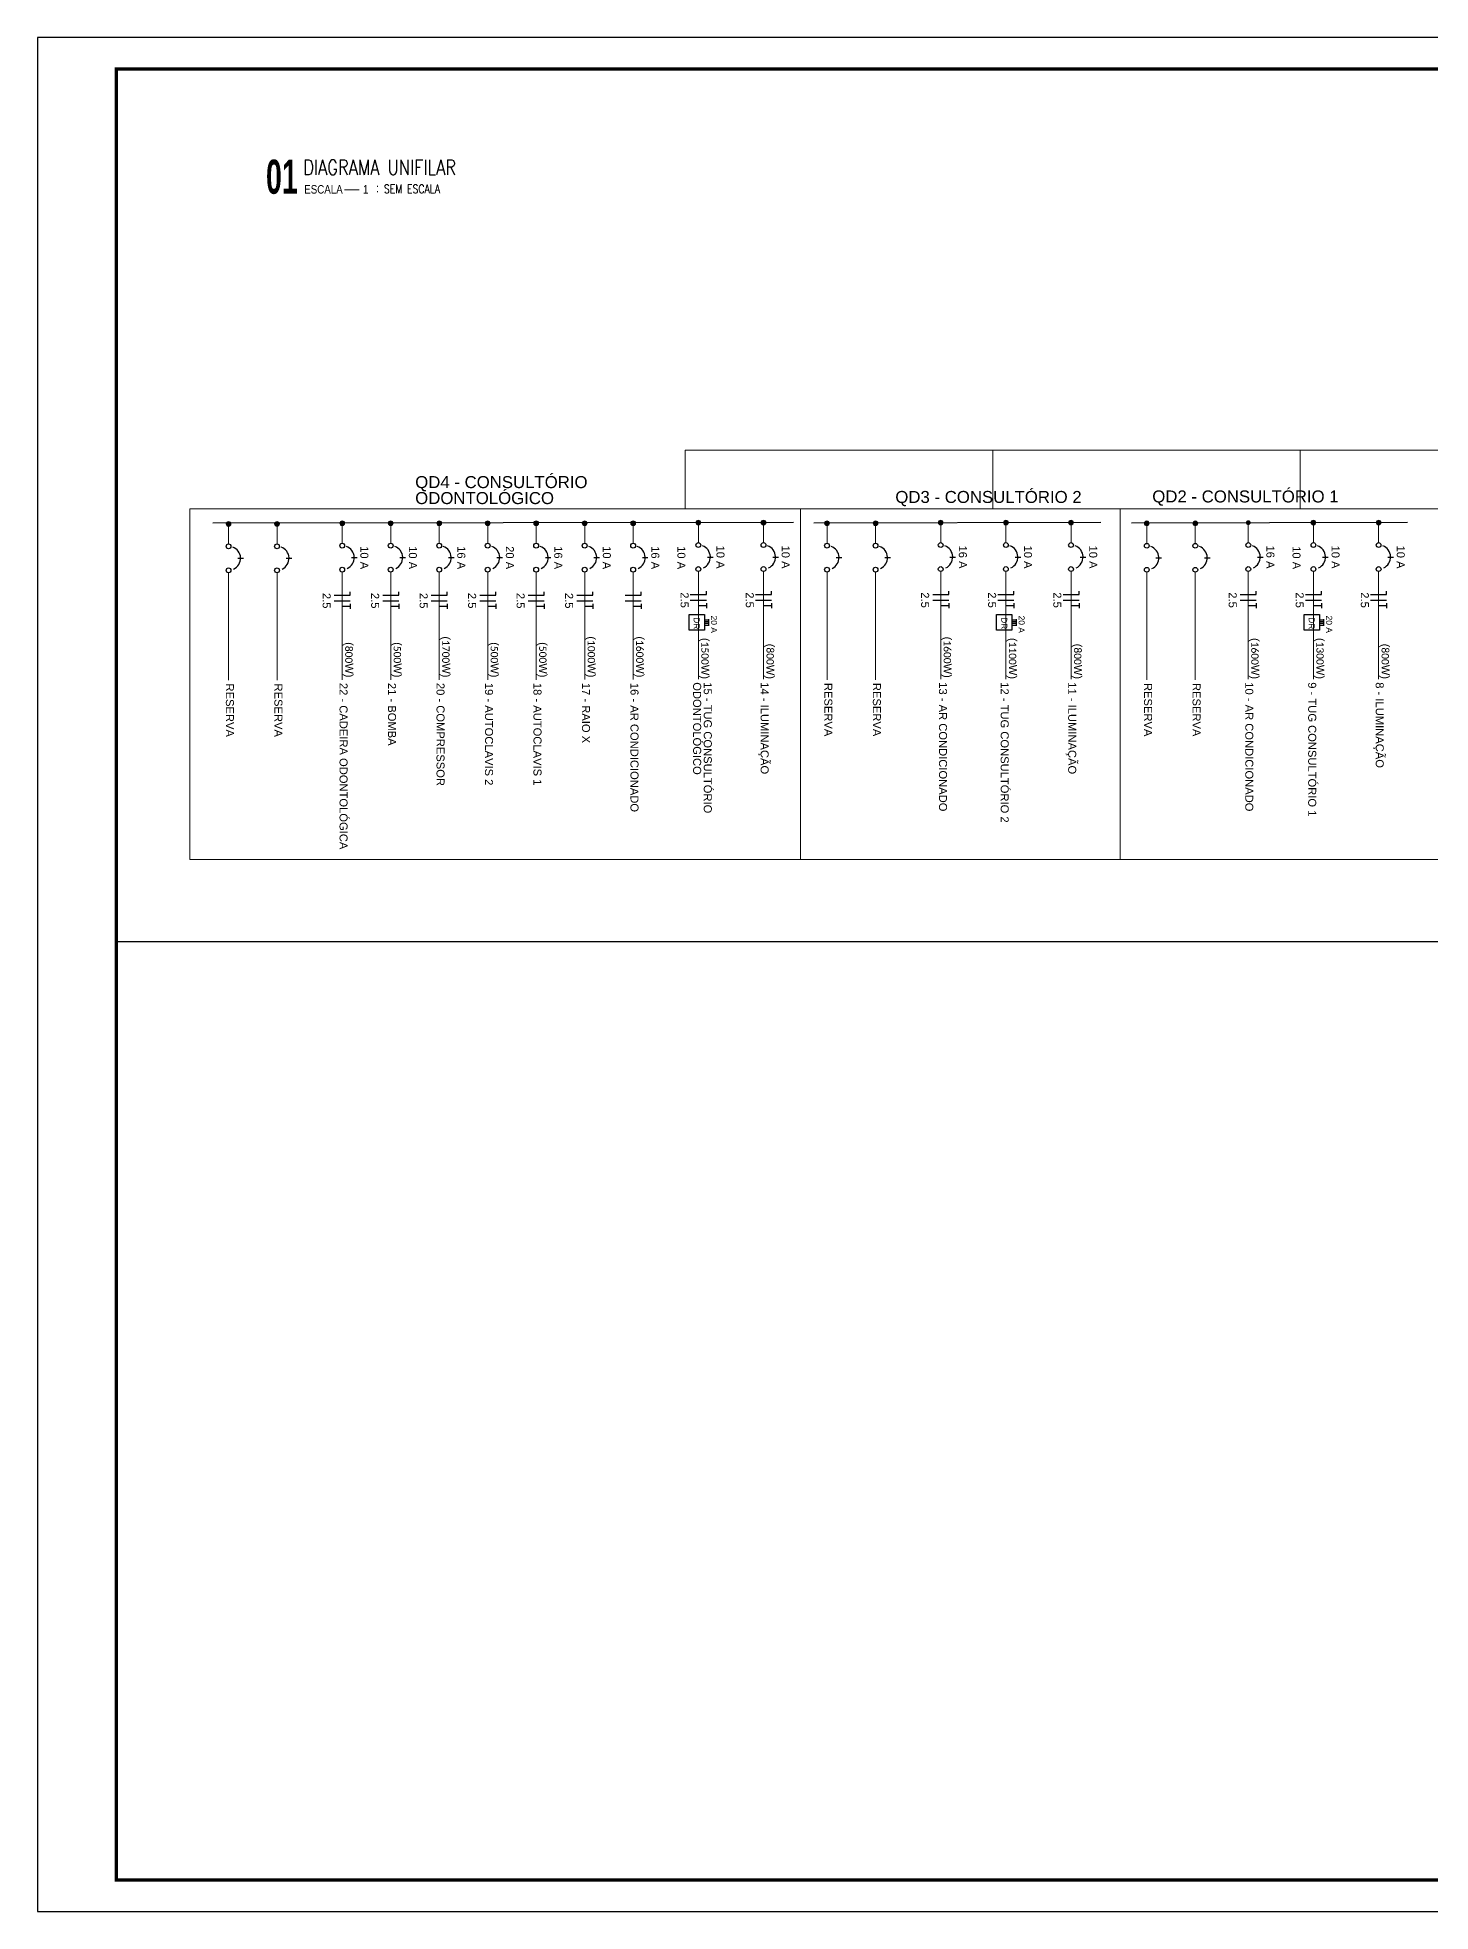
# Model space of a CAD drawing. Header units: millimetres. Extents: x 3082 to 3316, y 298 to 342.
# Drawn here: x 3081.56 to 3114.68, y 297.86 to 342.41 of the extents above; entities that cross this region are included whole.
import ezdxf
from ezdxf.enums import TextEntityAlignment as Align

# ---------------------------------------------------------------- set-up
doc = ezdxf.new("R2010")
doc.units = ezdxf.units.MM
doc.header["$MEASUREMENT"] = 0
doc.layers.get('0').update_dxf_attribs({"linetype": 'CONTINUOUS'})
for name, color, linetype in [('CABO-ILUM', 3, 'CONTINUOUS'), ('CABO.ILUMI.SOLO', 6, 'CONTINUOUS'), ('E-txt-g', 3, 'CONTINUOUS'), ('E-TXT-Y', 2, 'CONTINUOUS'), ('FIACAO', 1, 'CONTINUOUS'), ("LINHA - PROJETU'S", 1, 'CONTINUOUS'), ('P2', 1, 'CONTINUOUS'), ("PRANCHA - PROJETU'S", 7, 'CONTINUOUS')]:
    doc.layers.add(name, color=color, linetype=linetype)
for name, color, linetype, lineweight in [('DI-Disjuntor', 1, 'CONTINUOUS', 30), ('DI-Linhas do diagrama', 9, 'CONTINUOUS', 20), ('DI-Textos do diagrama', 7, 'CONTINUOUS', 20), ('DI-Título do diagrama', 3, 'CONTINUOUS', 30), ('E-Txt-W', 7, 'CONTINUOUS', 20)]:
    doc.layers.add(name, color=color, linetype=linetype, lineweight=lineweight)
doc.styles.add('ARIAL', font='arial.ttf', dxfattribs={"height": 2})
doc.styles.add('F2', font='ARIALN.TTF')
doc.styles.add('REG140', font='romans.shx', dxfattribs={"width": 0.8, "height": 0.35})
doc.styles.add('REG80', font='romans.shx', dxfattribs={"width": 0.8, "height": 0.2})
doc.styles.add('SANSSERIF2', font='sanssb__.ttf', dxfattribs={"width": 0.8})

# ---------------------------------------------------------------- blocks, each defined once
blk = doc.blocks.new('IND_DES')
at = {"layer": 'E-Txt-W', "color": 7}
blk.add_line((0.027, -0.243), (0.198, -0.243), dxfattribs=at)
at = {"layer": 'E-txt-g', "color": 7, "style": 'F2'}
for s, p in [('ESCALA', (-0.446, -0.286)), ('1', (0.243, -0.286)), (':', (0.399, -0.271))]:
    blk.add_text(s, height=0.1, dxfattribs=at).set_placement(p)
blk.add_attdef('ESCALA', (0.49, -0.281), '', height=0.1, dxfattribs=at)
at = {"layer": 'E-Txt-W', "color": 6, "style": 'F2'}
blk.add_attdef('00', text='', height=0.4, dxfattribs=at).set_placement((-0.708, -0.288), align=Align.CENTER)
at = {"layer": 'E-TXT-Y', "color": 7, "style": 'F2'}
for tag, p in [('PROJETO', (-0.456, 0.183)), ('DESENHO', (-0.458, -0.066))]:
    blk.add_attdef(tag, p, '', height=0.175, dxfattribs=at)
blk = doc.blocks.new('ADFSGASDFG')
at = {"layer": "PRANCHA - PROJETU'S", "color": 1}
blk.add_lwpolyline([(276.578, 47.946), (360.678, 47.946), (360.678, 107.346), (276.578, 107.346)], close=True, dxfattribs=at)
at = {"layer": "PRANCHA - PROJETU'S", "color": 4, "const_width": 0.1}
blk.add_lwpolyline([(279.078, 106.346), (359.678, 106.346), (359.678, 48.946), (279.078, 48.946)], close=True, dxfattribs=at)
blk = doc.blocks.new('DR Tetrapolar')
at = {"layer": 'DI-Disjuntor', "linetype": 'Continuous'}
for p, q in [((6561.4, 1698.7), (6561.4, 1706.1)), ((6564.6, 1698.7), (6564.6, 1706.1)), ((6567.7, 1698.7), (6567.7, 1706.1)), ((6570.9, 1698.7), (6570.9, 1706.1))]:
    blk.add_line(p, q, dxfattribs=at)
at = {"layer": 'P2'}
blk.add_line((6560.4, 1706.1), (6571.9, 1706.1), dxfattribs=at)
blk.add_lwpolyline([(6552.3, 1698.7), (6580, 1698.7), (6580, 1671.8), (6552.3, 1671.8)], close=True, dxfattribs=at)
at = {"layer": 'P2', "insert": (6567.6, 1679.9), "char_height": 10.59, "width": 50.832, "attachment_point": 8, "line_spacing_factor": 0.798, "style": 'ARIAL'}
blk.add_mtext('DR', dxfattribs=at)

msp = doc.modelspace()

# ---------------------------------------------------------------- linework, layer by layer
at = {"layer": 'CABO-ILUM'}
for p, q in [((3088.997, 329.159), (3088.997, 329.235)), ((3090.149, 329.159), (3090.149, 329.235)), ((3091.302, 329.159), (3091.302, 329.235)), ((3092.455, 329.159), (3092.455, 329.235)), ((3093.607, 329.159), (3093.607, 329.235)), ((3094.76, 329.159), (3094.76, 329.235)), ((3095.913, 329.159), (3095.913, 329.235)), ((3097.462, 329.174), (3097.462, 329.25)), ((3099.011, 329.174), (3099.011, 329.25)), ((3103.223, 329.174), (3103.223, 329.25)), ((3104.772, 329.174), (3104.772, 329.25)), ((3106.322, 329.174), (3106.322, 329.25)), ((3110.534, 329.174), (3110.534, 329.25)), ((3112.083, 329.174), (3112.083, 329.25)), ((3113.632, 329.174), (3113.632, 329.25)), ((3088.616, 329.159), (3088.997, 329.159)), ((3088.616, 329.026), (3088.997, 329.026)), ((3088.807, 328.893), (3088.997, 328.893)), ((3088.997, 328.954), (3088.997, 328.832)), ((3089.769, 329.159), (3090.149, 329.159)), ((3089.769, 329.026), (3090.149, 329.026)), ((3089.959, 328.893), (3090.149, 328.893)), ((3090.149, 328.954), (3090.149, 328.832)), ((3090.922, 329.159), (3091.302, 329.159)), ((3090.922, 329.026), (3091.302, 329.026)), ((3091.112, 328.893), (3091.302, 328.893)), ((3091.302, 328.954), (3091.302, 328.832)), ((3092.074, 329.159), (3092.455, 329.159)), ((3092.074, 329.026), (3092.455, 329.026)), ((3092.265, 328.893), (3092.455, 328.893)), ((3092.455, 328.954), (3092.455, 328.832)), ((3093.227, 329.159), (3093.607, 329.159)), ((3093.227, 329.026), (3093.607, 329.026)), ((3093.417, 328.893), (3093.607, 328.893)), ((3093.607, 328.954), (3093.607, 328.832)), ((3094.38, 329.159), (3094.76, 329.159)), ((3094.38, 329.026), (3094.76, 329.026)), ((3094.57, 328.893), (3094.76, 328.893)), ((3094.76, 328.954), (3094.76, 328.832)), ((3095.532, 329.159), (3095.913, 329.159)), ((3095.532, 329.026), (3095.913, 329.026)), ((3095.723, 328.893), (3095.913, 328.893)), ((3095.913, 328.954), (3095.913, 328.832)), ((3097.081, 329.174), (3097.462, 329.174)), ((3097.081, 329.041), (3097.462, 329.041)), ((3097.272, 328.908), (3097.462, 328.908)), ((3097.462, 328.969), (3097.462, 328.847)), ((3098.631, 329.174), (3099.011, 329.174)), ((3098.631, 329.041), (3099.011, 329.041)), ((3098.821, 328.908), (3099.011, 328.908)), ((3099.011, 328.969), (3099.011, 328.847)), ((3102.843, 329.174), (3103.223, 329.174)), ((3102.843, 329.041), (3103.223, 329.041)), ((3103.033, 328.908), (3103.223, 328.908)), ((3103.223, 328.969), (3103.223, 328.847)), ((3104.392, 329.174), (3104.772, 329.174)), ((3104.392, 329.041), (3104.772, 329.041)), ((3104.582, 328.908), (3104.772, 328.908)), ((3104.772, 328.969), (3104.772, 328.847)), ((3105.941, 329.174), (3106.322, 329.174)), ((3105.941, 329.041), (3106.322, 329.041)), ((3106.131, 328.908), (3106.322, 328.908)), ((3106.322, 328.969), (3106.322, 328.847)), ((3110.153, 329.174), (3110.534, 329.174)), ((3110.153, 329.041), (3110.534, 329.041)), ((3110.344, 328.908), (3110.534, 328.908)), ((3110.534, 328.969), (3110.534, 328.847)), ((3111.703, 329.174), (3112.083, 329.174)), ((3111.703, 329.041), (3112.083, 329.041)), ((3111.893, 328.908), (3112.083, 328.908)), ((3112.083, 328.969), (3112.083, 328.847)), ((3113.252, 329.174), (3113.632, 329.174)), ((3113.252, 329.041), (3113.632, 329.041)), ((3113.442, 328.908), (3113.632, 328.908)), ((3113.632, 328.969), (3113.632, 328.847))]:
    msp.add_line(p, q, dxfattribs=at)
at = {"layer": 'CABO.ILUMI.SOLO', "ltscale": 0.05}
for p, q in [((3099.533, 330.882), (3085.734, 330.867)), ((3106.843, 330.882), (3100.016, 330.867)), ((3114.127, 330.882), (3107.57, 330.867))]:
    msp.add_line(p, q, dxfattribs=at)
at = {"layer": 'DI-Linhas do diagrama', "linetype": 'Continuous'}
for p, q in [((3128.554, 332.608), (3096.959, 332.608)), ((3096.959, 332.608), (3096.959, 331.212)), ((3104.269, 332.608), (3104.269, 331.212)), ((3111.58, 332.608), (3111.58, 331.212)), ((3086.105, 330.795), (3086.105, 330.376)), ((3087.257, 330.795), (3087.257, 330.376)), ((3088.807, 330.81), (3088.807, 330.391)), ((3089.959, 330.81), (3089.959, 330.391)), ((3091.112, 330.81), (3091.112, 330.391)), ((3092.265, 330.81), (3092.265, 330.391)), ((3093.417, 330.81), (3093.417, 330.391)), ((3094.57, 330.81), (3094.57, 330.391)), ((3095.723, 330.81), (3095.723, 330.391)), ((3097.272, 330.825), (3097.272, 330.406)), ((3098.821, 330.825), (3098.821, 330.406)), ((3100.331, 330.81), (3100.331, 330.391)), ((3101.484, 330.81), (3101.484, 330.391)), ((3103.033, 330.825), (3103.033, 330.406)), ((3104.582, 330.825), (3104.582, 330.406)), ((3106.131, 330.825), (3106.131, 330.406)), ((3107.931, 330.807), (3107.931, 330.389)), ((3109.084, 330.807), (3109.084, 330.389)), ((3110.344, 330.825), (3110.344, 330.406)), ((3111.893, 330.825), (3111.893, 330.406)), ((3113.442, 330.825), (3113.442, 330.406)), ((3086.105, 329.691), (3086.105, 327.133)), ((3087.257, 329.691), (3087.257, 327.133)), ((3088.807, 329.706), (3088.807, 327.148)), ((3089.959, 329.706), (3089.959, 327.148)), ((3091.112, 329.706), (3091.112, 327.148)), ((3092.265, 329.706), (3092.265, 327.148)), ((3093.417, 329.706), (3093.417, 327.148)), ((3094.57, 329.706), (3094.57, 327.149)), ((3095.723, 329.706), (3095.723, 327.149)), ((3097.272, 329.721), (3097.272, 327.163)), ((3098.821, 329.721), (3098.821, 327.163)), ((3100.331, 329.706), (3100.331, 327.148)), ((3101.484, 329.706), (3101.484, 327.148)), ((3103.033, 329.721), (3103.033, 327.163)), ((3104.582, 329.721), (3104.582, 327.163)), ((3106.131, 329.721), (3106.131, 327.163)), ((3107.931, 329.704), (3107.931, 327.146)), ((3109.084, 329.704), (3109.084, 327.146)), ((3110.344, 329.721), (3110.344, 327.163)), ((3111.893, 329.721), (3111.893, 327.163)), ((3113.442, 329.721), (3113.442, 327.163))]:
    msp.add_line(p, q, dxfattribs=at)
at = {"layer": 'DI-Linhas do diagrama', "linetype": 'Continuous', "const_width": 0.0571}
for points in [[(3086.105, 330.823, 1), (3086.105, 330.88, 1)], [(3087.257, 330.823, 1), (3087.257, 330.88, 1)], [(3088.807, 330.838, 1), (3088.807, 330.895, 1)], [(3089.959, 330.838, 1), (3089.959, 330.895, 1)], [(3091.112, 330.838, 1), (3091.112, 330.895, 1)], [(3092.265, 330.838, 1), (3092.265, 330.895, 1)], [(3093.417, 330.838, 1), (3093.417, 330.895, 1)], [(3094.57, 330.838, 1), (3094.57, 330.895, 1)], [(3095.723, 330.838, 1), (3095.723, 330.895, 1)], [(3097.272, 330.853, 1), (3097.272, 330.91, 1)], [(3098.821, 330.853, 1), (3098.821, 330.91, 1)], [(3100.331, 330.838, 1), (3100.331, 330.895, 1)], [(3101.484, 330.838, 1), (3101.484, 330.895, 1)], [(3103.033, 330.853, 1), (3103.033, 330.91, 1)], [(3104.582, 330.853, 1), (3104.582, 330.91, 1)], [(3106.131, 330.853, 1), (3106.131, 330.91, 1)], [(3107.931, 330.836, 1), (3107.931, 330.893, 1)], [(3109.084, 330.836, 1), (3109.084, 330.893, 1)], [(3110.344, 330.853, 1), (3110.344, 330.91, 1)], [(3111.893, 330.853, 1), (3111.893, 330.91, 1)], [(3113.442, 330.853, 1), (3113.442, 330.91, 1)]]:
    msp.add_lwpolyline(points, format="xyb", close=True, dxfattribs=at)
at = {"layer": 'DI-Linhas do diagrama', "linetype": 'Continuous'}
for centre in [(3086.105, 330.852), (3087.257, 330.852), (3088.807, 330.867), (3089.959, 330.867), (3091.112, 330.867), (3092.265, 330.867), (3093.417, 330.867), (3094.57, 330.867), (3095.723, 330.867), (3097.272, 330.882), (3098.821, 330.882), (3100.331, 330.867), (3101.484, 330.867), (3103.033, 330.882), (3104.582, 330.882), (3106.131, 330.882), (3107.931, 330.864), (3109.084, 330.864), (3111.893, 330.882), (3113.442, 330.882)]:
    msp.add_circle(centre, 0.0571, dxfattribs=at)
at = {"layer": 'DI-Textos do diagrama'}
for points in [[(3099.699, 331.212), (3099.699, 322.872), (3085.181, 322.872), (3085.181, 331.212)], [(3107.301, 331.212), (3107.301, 322.872), (3099.699, 322.872), (3099.699, 331.212)], [(3115.225, 331.212), (3115.225, 322.872), (3107.301, 322.872), (3107.301, 331.212)]]:
    msp.add_lwpolyline(points, close=True, dxfattribs=at)
at = {"layer": 'FIACAO'}
for p, q in [((3086.324, 330.034), (3086.457, 330.034)), ((3087.476, 330.034), (3087.609, 330.034)), ((3089.025, 330.049), (3089.159, 330.049)), ((3090.178, 330.049), (3090.311, 330.049)), ((3091.331, 330.049), (3091.464, 330.049)), ((3092.483, 330.049), (3092.616, 330.049)), ((3093.636, 330.049), (3093.769, 330.049)), ((3094.789, 330.049), (3094.922, 330.049)), ((3095.941, 330.049), (3096.074, 330.049)), ((3097.49, 330.064), (3097.624, 330.064)), ((3099.04, 330.064), (3099.173, 330.064)), ((3100.55, 330.049), (3100.683, 330.049)), ((3101.703, 330.049), (3101.836, 330.049)), ((3103.252, 330.064), (3103.385, 330.064)), ((3104.801, 330.064), (3104.934, 330.064)), ((3106.35, 330.064), (3106.483, 330.064)), ((3108.15, 330.046), (3108.283, 330.046)), ((3109.303, 330.046), (3109.436, 330.046)), ((3110.562, 330.064), (3110.696, 330.064)), ((3112.112, 330.064), (3112.245, 330.064)), ((3113.661, 330.064), (3113.794, 330.064))]:
    msp.add_line(p, q, dxfattribs=at)
for centre in [(3086.105, 330.319), (3087.257, 330.319), (3088.807, 330.334), (3089.959, 330.334), (3091.112, 330.334), (3092.265, 330.334), (3093.417, 330.334), (3094.57, 330.334), (3095.723, 330.334), (3097.272, 330.349), (3098.821, 330.349), (3100.331, 330.334), (3101.484, 330.334), (3103.033, 330.349), (3104.582, 330.349), (3106.131, 330.349), (3107.931, 330.332), (3109.084, 330.332), (3110.344, 330.349), (3111.893, 330.349), (3113.442, 330.349), (3086.105, 329.748), (3087.257, 329.748), (3088.807, 329.763), (3089.959, 329.763), (3091.112, 329.763), (3092.265, 329.763), (3093.417, 329.763), (3094.57, 329.763), (3095.723, 329.763), (3097.272, 329.778), (3098.821, 329.778), (3100.331, 329.763), (3101.484, 329.763), (3103.033, 329.778), (3104.582, 329.778), (3106.131, 329.778), (3107.931, 329.761), (3109.084, 329.761), (3110.344, 329.778), (3111.893, 329.778), (3113.442, 329.778)]:
    msp.add_circle(centre, 0.0571, dxfattribs=at)
for centre in [(3086.105, 330.034), (3087.257, 330.034), (3088.807, 330.049), (3089.959, 330.049), (3091.112, 330.049), (3092.265, 330.049), (3093.417, 330.049), (3094.57, 330.049), (3095.723, 330.049), (3097.272, 330.064), (3098.821, 330.064), (3100.331, 330.049), (3101.484, 330.049), (3103.033, 330.064), (3104.582, 330.064), (3106.131, 330.064), (3107.931, 330.046), (3109.084, 330.046), (3110.344, 330.064), (3111.893, 330.064), (3113.442, 330.064)]:
    msp.add_arc(centre, 0.285, 295, 70, dxfattribs=at)
at = {"layer": "LINHA - PROJETU'S", "color": 1}
msp.add_line((3083.437, 320.922), (3130.762, 320.922), dxfattribs=at)

# ---------------------------------------------------------------- block references
ref = msp.add_blockref('IND_DES', (3088.806, 339.283), dxfattribs=dict(xscale=2.024792438006414, yscale=2.024792438006414, zscale=2.024792438006414))
ref.add_attrib('00', '01', dxfattribs={"layer": 'E-Txt-W', "height": 0.8099, "style": 'SANSSERIF2', "width": 0.6}).set_placement((3087.372, 338.7), align=Align.CENTER)
ref.add_attrib('DESENHO', 'DIAGRAMA UNIFILAR', (3087.879, 339.15), dxfattribs={"layer": 'E-TXT-Y', "height": 0.35434, "style": 'REG140', "width": 0.8})
ref.add_attrib('ESCALA', 'SEM ESCALA', (3089.798, 338.714), dxfattribs={"layer": 'CABO-ILUM', "height": 0.2025, "style": 'REG80', "width": 0.8})
at = {"layer": 'P2', "xscale": 0.01351350000039487, "yscale": 0.01351350000039487, "zscale": 0.01351350000039487, "rotation": 270}
for p in [(3074.459, 417.241), (3081.77, 417.241), (3089.08, 417.241)]:
    msp.add_blockref('DR Tetrapolar', p, dxfattribs=at)
at = {"layer": "PRANCHA - PROJETU'S", "color": 1, "xscale": 0.75, "yscale": 0.75, "zscale": 0.75}
msp.add_blockref('ADFSGASDFG', (2874.129, 261.905), dxfattribs=at)

# ---------------------------------------------------------------- texts
at = {"layer": 'DI-Textos do diagrama', "rotation": 270, "line_spacing_factor": 0.798, "style": 'ARIAL'}
for s, insert, char_height, width, attachment_point in [('10{\\fArial|b0|i0|c238|p34; A}', (3089.235, 330.049), 0.19022, 0.91307, 8), ('10{\\fArial|b0|i0|c238|p34; A}', (3090.387, 330.049), 0.19022, 0.91307, 8), ('16{\\fArial|b0|i0|c238|p34; A}', (3091.54, 330.049), 0.19022, 0.91307, 8), ('20{\\fArial|b0|i0|c238|p34; A}', (3092.693, 330.049), 0.19022, 0.91307, 8), ('16{\\fArial|b0|i0|c238|p34; A}', (3093.845, 330.049), 0.19022, 0.91307, 8), ('10{\\fArial|b0|i0|c238|p34; A}', (3094.998, 330.049), 0.19022, 0.91307, 8), ('16{\\fArial|b0|i0|c238|p34; A}', (3096.151, 330.049), 0.19022, 0.91307, 8), ('{\\fArial|b0|i0|c186|p34;1}0{\\fArial|b0|i0|c238|p34; A}', (3096.771, 330.049), 0.19022, 0.91307, 8), ('10{\\fArial|b0|i0|c238|p34; A}', (3097.7, 330.064), 0.19022, 0.91307, 8), ('10{\\fArial|b0|i0|c238|p34; A}', (3099.249, 330.064), 0.19022, 0.91307, 8), ('16{\\fArial|b0|i0|c238|p34; A}', (3103.461, 330.064), 0.19022, 0.91307, 8), ('10{\\fArial|b0|i0|c238|p34; A}', (3105.01, 330.064), 0.19022, 0.91307, 8), ('10{\\fArial|b0|i0|c238|p34; A}', (3106.56, 330.064), 0.19022, 0.91307, 8), ('16{\\fArial|b0|i0|c238|p34; A}', (3110.772, 330.064), 0.19022, 0.91307, 8), ('{\\fArial|b0|i0|c186|p34;1}0{\\fArial|b0|i0|c238|p34; A}', (3111.393, 330.049), 0.19022, 0.91307, 8), ('10{\\fArial|b0|i0|c238|p34; A}', (3112.321, 330.064), 0.19022, 0.91307, 8), ('10{\\fArial|b0|i0|c238|p34; A}', (3113.87, 330.064), 0.19022, 0.91307, 8), ('2.5', (3088.338, 329.026), 0.1902, 0.91307, 8), ('2.5', (3089.491, 329.026), 0.1902, 0.91307, 8), ('2.5', (3090.644, 329.026), 0.1902, 0.91307, 8), ('2.5', (3091.796, 329.026), 0.1902, 0.91307, 8), ('2.5', (3092.949, 329.026), 0.1902, 0.91307, 8), ('2.5', (3094.102, 329.026), 0.1902, 0.91307, 8), ('2.5', (3096.847, 329.041), 0.1902, 0.91307, 8), ('2.5', (3098.396, 329.041), 0.1902, 0.91307, 8), ('2.5', (3102.565, 329.041), 0.1902, 0.91307, 8), ('2.5', (3104.157, 329.041), 0.1902, 0.91307, 8), ('2.5', (3105.707, 329.041), 0.1902, 0.91307, 8), ('2.5', (3109.876, 329.041), 0.1902, 0.91307, 8), ('2.5', (3111.468, 329.041), 0.1902, 0.91307, 8), ('2.5', (3113.017, 329.041), 0.1902, 0.91307, 8), ('20{\\fArial|b0|i0|c238|p34; A}', (3097.572, 328.466), 0.14311, 0.68692, 8), ('20{\\fArial|b0|i0|c238|p34; A}', (3104.882, 328.466), 0.14311, 0.68692, 8), ('20{\\fArial|b0|i0|c238|p34; A}', (3112.193, 328.466), 0.14311, 0.68692, 8), ('{\\fArial|b0|i0|c238|p34;(\\fCalibri|b0|i0|c0|p34;\\H0.9167x;800\\fArial|b0|i0|c238|p34;\\H1.091x;W)}', (3088.82, 327.2), 0.19022, 1.82615, 9), ('{\\fArial|b0|i0|c238|p34;(\\fCalibri|b0|i0|c0|p34;\\H0.9167x;500\\fArial|b0|i0|c238|p34;\\H1.091x;W)}', (3089.972, 327.2), 0.19022, 1.82615, 9), ('{\\fArial|b0|i0|c238|p34;(\\fCalibri|b0|i0|c0|p34;\\H0.9167x;1700\\fArial|b0|i0|c238|p34;\\H1.091x;W)}', (3091.125, 327.2), 0.19022, 1.82615, 9), ('{\\fArial|b0|i0|c238|p34;(\\fCalibri|b0|i0|c0|p34;\\H0.9167x;500\\fArial|b0|i0|c238|p34;\\H1.091x;W)}', (3092.278, 327.2), 0.19022, 1.82615, 9), ('{\\fArial|b0|i0|c238|p34;(\\fCalibri|b0|i0|c0|p34;\\H0.9167x;500\\fArial|b0|i0|c238|p34;\\H1.091x;W)}', (3093.43, 327.2), 0.19022, 1.82615, 9), ('{\\fArial|b0|i0|c238|p34;(\\fCalibri|b0|i0|c0|p34;\\H0.9167x;1000\\fArial|b0|i0|c238|p34;\\H1.091x;W)}', (3094.583, 327.2), 0.19022, 1.82615, 9), ('{\\fArial|b0|i0|c238|p34;(\\fCalibri|b0|i0|c0|p34;\\H0.9167x;1600\\fArial|b0|i0|c238|p34;\\H1.091x;W)}', (3095.736, 327.2), 0.19022, 1.82615, 9), ('{\\fArial|b0|i0|c238|p34;(\\fCalibri|b0|i0|c0|p34;\\H0.9167x;1500\\fArial|b0|i0|c238|p34;\\H1.091x;W)}', (3097.285, 327.163), 0.19022, 1.82615, 9), ('{\\fArial|b0|i0|c238|p34;(\\fCalibri|b0|i0|c0|p34;\\H0.9167x;800\\fArial|b0|i0|c238|p34;\\H1.091x;W)}', (3098.834, 327.163), 0.19022, 1.59788, 9), ('{\\fArial|b0|i0|c238|p34;(\\fCalibri|b0|i0|c0|p34;\\H0.9167x;1600\\fArial|b0|i0|c238|p34;\\H1.091x;W)}', (3103.046, 327.192), 0.19022, 1.82615, 9), ('{\\fArial|b0|i0|c238|p34;(\\fCalibri|b0|i0|c0|p34;\\H0.9167x;1100\\fArial|b0|i0|c238|p34;\\H1.091x;W)}', (3104.596, 327.163), 0.19022, 1.82615, 9), ('{\\fArial|b0|i0|c238|p34;(\\fCalibri|b0|i0|c0|p34;\\H0.9167x;800\\fArial|b0|i0|c238|p34;\\H1.091x;W)}', (3106.145, 327.163), 0.19022, 1.59788, 9), ('{\\fArial|b0|i0|c238|p34;(\\fCalibri|b0|i0|c0|p34;\\H0.9167x;1600\\fArial|b0|i0|c238|p34;\\H1.091x;W)}', (3110.357, 327.161), 0.19022, 1.82615, 9), ('{\\fArial|b0|i0|c238|p34;(\\fCalibri|b0|i0|c0|p34;\\H0.9167x;1300\\fArial|b0|i0|c238|p34;\\H1.091x;W)}', (3111.906, 327.163), 0.19022, 1.82615, 9), ('{\\fArial|b0|i0|c238|p34;(\\fCalibri|b0|i0|c0|p34;\\H0.9167x;800\\fArial|b0|i0|c238|p34;\\H1.091x;W)}', (3113.455, 327.163), 0.19022, 1.59788, 9), ('RESERVA', (3086.038, 327.057), 0.1902, 5.25017, 7), ('RESERVA', (3087.191, 327.057), 0.1902, 5.25017, 7), ('22{\\fArial|b0|i0|c238|p34; }- CADEIRA ODONTOLÓGICA', (3088.74, 327.072), 0.19022, 5.25017, 7), ('\\pt0.19022;21 - BOMBA', (3089.892, 327.072), 0.19022, 5.25017, 7), ('\\pt0.19022;20{\\fArial|b0|i0|c238|p34; }- COMPRESSOR', (3091.045, 327.072), 0.19022, 5.25017, 7), ('19{\\fArial|b0|i0|c238|p34; }- AUTOCLAVIS 2', (3092.198, 327.072), 0.19022, 5.25017, 7), ('18{\\fArial|b0|i0|c238|p34; }- AUTOCLAVIS 1', (3093.35, 327.072), 0.19022, 5.25017, 7), ('17{\\fArial|b0|i0|c238|p34; }- RAIO X', (3094.503, 327.072), 0.19022, 5.25017, 7), ('\\pt0.19022;16{\\fArial|b0|i0|c238|p34; }- AR CONDICIONADO', (3095.656, 327.072), 0.19022, 5.25017, 7), ('15{\\fArial|b0|i0|c186|p34; \\fArial|b0|i0|c204|p34;- }TUG CONSULTÓRIO ODONTOLÓGICO', (3097.145, 327.087), 0.19022, 3.55207, 7), ('14 - ILUMINAÇÃO', (3098.694, 327.087), 0.19022, 3.91012, 7), ('RESERVA', (3100.264, 327.072), 0.1902, 5.25017, 7), ('RESERVA', (3101.417, 327.072), 0.1902, 5.25017, 7), ('13{\\fArial|b0|i0|c238|p34; }- AR CONDICIONADO', (3102.99, 327.087), 0.19022, 5.25017, 7), ('12{\\fArial|b0|i0|c186|p34; \\fArial|b0|i0|c204|p34;- }TUG CONSULTÓRIO 2', (3104.456, 327.087), 0.19022, 3.55698, 7), ('11 - ILUMINAÇÃO ', (3106.005, 327.087), 0.19022, 2.73922, 7), ('RESERVA', (3107.864, 327.07), 0.1902, 5.25017, 7), ('RESERVA', (3109.017, 327.07), 0.1902, 5.25017, 7), ('10 - AR CONDICIONADO', (3110.27, 327.087), 0.19022, 5.25017, 7), ('9 {\\fArial|b0|i0|c204|p34;- }TUG CONSULTÓRIO 1', (3111.766, 327.087), 0.19022, 3.26356, 7), ('8 - ILUMINAÇÃO ', (3113.315, 327.087), 0.19022, 2.73922, 7)]:
    msp.add_mtext(s, dxfattribs=dict(at, insert=insert, char_height=char_height, width=width, attachment_point=attachment_point))
at = {"layer": 'DI-Título do diagrama', "char_height": 0.28534, "width": 4.79363, "attachment_point": 7, "line_spacing_factor": 0.798, "style": 'ARIAL'}
for s, insert in [('QD4 - CONSULTÓRIO ODONTOLÓGICO', (3090.541, 331.319)), ('QD3 - CONSULTÓRIO 2', (3101.954, 331.271)), ('QD2 - CONSULTÓRIO 1', (3108.062, 331.283))]:
    msp.add_mtext(s, dxfattribs=dict(at, insert=insert))

doc.saveas('drawing.dxf')
